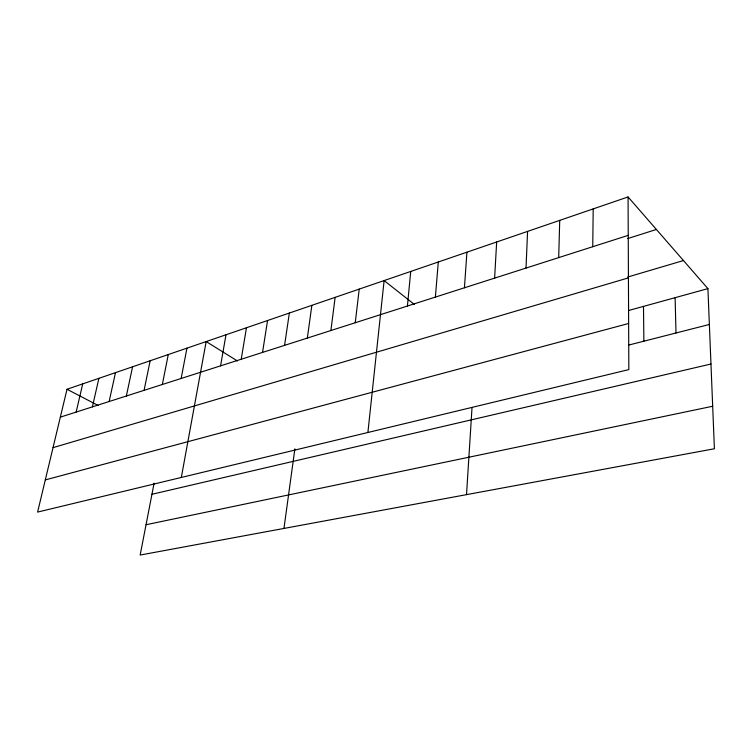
<?xml version="1.0" encoding="UTF-8"?>
<svg xmlns="http://www.w3.org/2000/svg" width="752" height="752" viewBox="0 0 752 752"><rect width="100%" height="100%" fill="white"/><g stroke="black" fill="none" stroke-linecap="round" stroke-linejoin="round"><path stroke-width="1.13" d="M592.745 246.712L593.196 208.906M558.698 257.607L559.723 220.383M526.015 268.069L527.575 231.4M494.619 278.127L496.658 241.994M466.522 494.637L472.012 407.706M464.435 287.79L466.926 252.193M435.389 297.087L438.294 261.997M407.424 306.036L410.714 271.453M367.897 432.494L384.122 280.571L414.455 304.522M355.254 322.74L359.212 289.106M330.889 330.532L335.138 297.36M283.965 528.43L294.869 448.841M307.342 338.071L311.864 305.34M284.576 345.365L289.351 313.058M262.542 352.415L267.552 320.521M241.223 359.24L246.449 327.759M220.571 365.857L225.995 334.772M181.326 477.454L206.17 341.568L237.463 360.998M181.157 378.472L186.938 348.157M154.104 483.122L140.163 555.051L714.4 448.756L707.914 288.627L628.07 196.949L67.013 389.263L37.6 512.093L628.841 369.599L628.07 196.949M162.338 384.498L168.279 354.549M144.074 390.335L150.165 360.763M126.355 396.013L132.578 366.788M109.134 401.521L115.488 372.644M92.402 406.879L98.879 378.341M76.149 412.087L82.72 383.877M60.329 417.144L628.249 235.348M627.713 238.581L656.383 229.463M627.76 277.018L683.455 260.549M53.035 447.647L628.437 277.873M628.813 310.444L707.914 288.627M45.308 479.917L628.634 323.482M628.399 345.149L709.362 324.469M151.942 494.28L710.969 364.015M146.038 524.736L712.68 406.249M67.013 389.263L98.117 405.45M675.108 297.67L676.01 332.986M643.486 306.393L643.881 341.201"/></g></svg>
